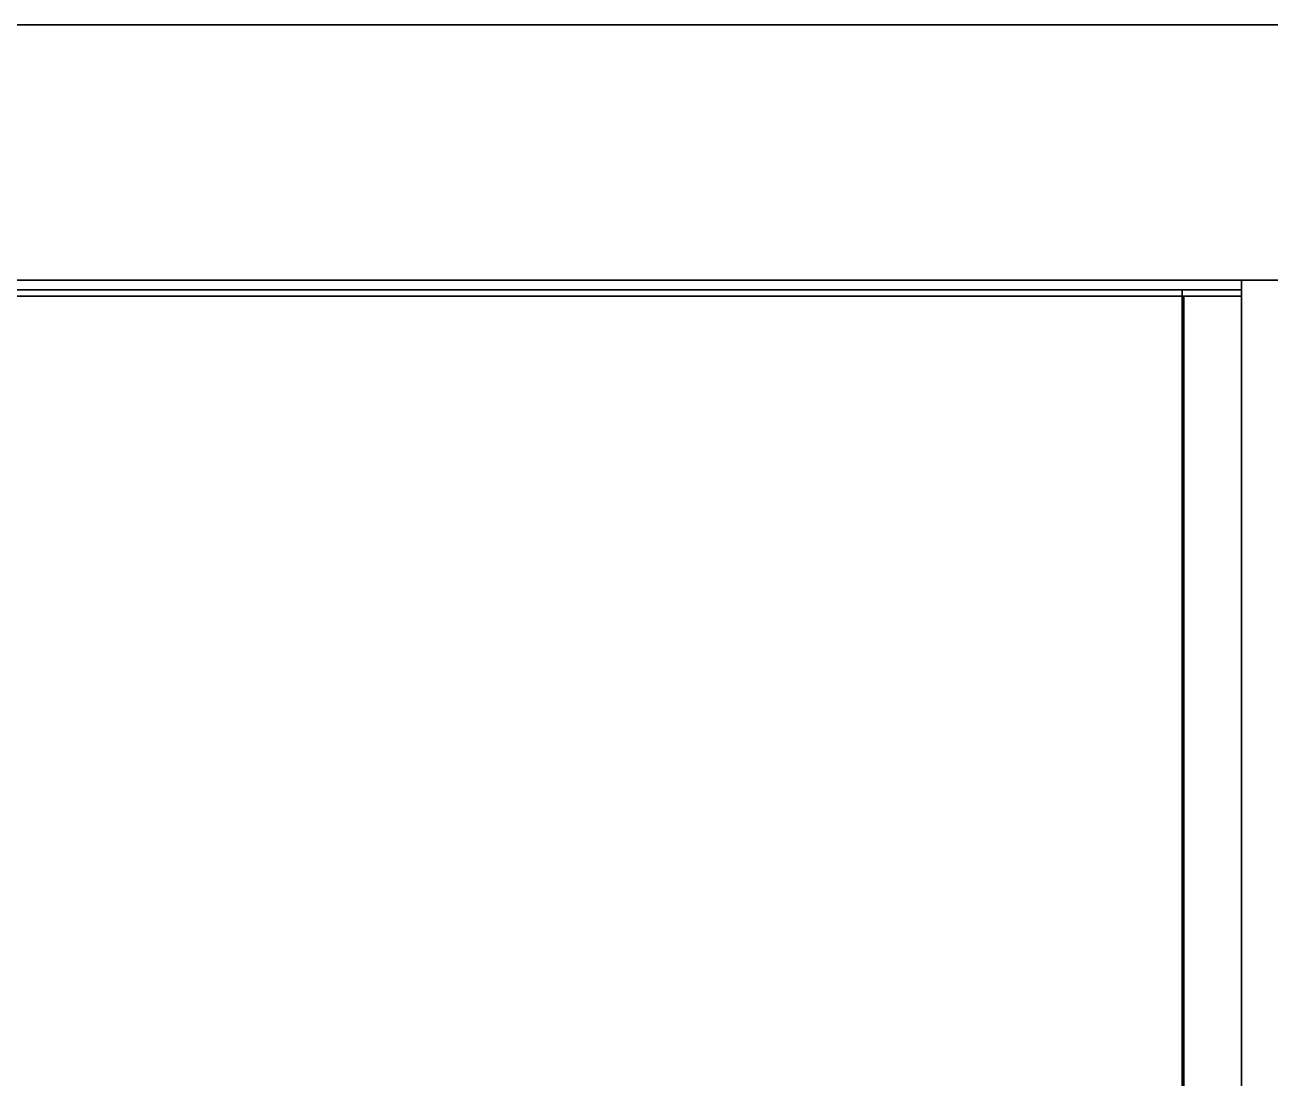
# Model space of a CAD drawing. Extents: x -80 to 3098, y -1530 to 80.
# Drawn here: x 401 to 791, y -250 to 80 of the extents above; entities that cross this region are included whole.
import ezdxf

# ---------------------------------------------------------------- set-up
doc = ezdxf.new("R2010")
doc.units = 0

# ---------------------------------------------------------------- blocks, each defined once
blk = doc.blocks.new('Kogan.lateral terminacion.Lateral Derecho1', base_point=(18, 0))
at = {"layer": 'f-Grey Extreme Matt', "color": 0}
for points in [[(0, 0), (0, 580), (0, 580, 2280), (0, 0, 2280)], [(0, 0), (0, 580), (18, 580), (18, 0)], [(0, 580), (0, 580, 2280), (18, 580, 2280), (18, 580)], [(0, 580, 2280), (0, 0, 2280), (18, 0, 2280), (18, 580, 2280)], [(18, 0), (18, 580), (18, 580, 2280), (18, 0, 2280)], [(0, 0, 2280), (0, 0), (18, 0), (18, 0, 2280)]]:
    blk.add_3dface(points, dxfattribs=at)
blk = doc.blocks.new('Kogan.lateral terminacion.Lateral Derecho')
at = {"layer": 'f-Grey Extreme Matt'}
blk.add_blockref('Kogan.lateral terminacion.Lateral Derecho1', (18, 0), dxfattribs=at)
blk = doc.blocks.new('Kogan.lateral terminacion')
at = {"layer": 'Kogan.lateral terminacion.Lateral Derecho'}
blk.add_blockref('Kogan.lateral terminacion.Lateral Derecho', (0, 0), dxfattribs=at)
blk = doc.blocks.new('Kogan.alacena 2p torre.Suelo1', base_point=(18, 18, 20))
at = {"layer": 'Blanco', "color": 0}
for points in [[(18, 18, 20), (18, 575, 20), (744, 575, 20), (744, 18, 20)], [(18, 18, 38), (18, 575, 38), (744, 575, 38), (744, 18, 38)]]:
    blk.add_3dface(points, dxfattribs=at)
at = {"layer": 'blanco', "color": 0}
for points in [[(18, 575, 38), (744, 575, 38), (744, 575, 20), (18, 575, 20)], [(744, 575, 38), (744, 18, 38), (744, 18, 20), (744, 575, 20)]]:
    blk.add_3dface(points, dxfattribs=at)
blk = doc.blocks.new('Kogan.alacena 2p torre.Suelo')
at = {"layer": 'Taladro', "extrusion": (-1, 0, 0)}
blk.add_circle((-524.92, 29, -744), 2.6, dxfattribs=at)
blk.add_circle((-524.92, 29, -744), 2.6, dxfattribs=at)
blk.add_circle((-524.92, 29, -744), 2.6, dxfattribs=at)
at = {"layer": 'Blanco'}
blk.add_blockref('Kogan.alacena 2p torre.Suelo1', (18, 18, 20), dxfattribs=at)
blk = doc.blocks.new('Kogan.alacena 2p torre.Techo1', base_point=(744, 18, 480))
at = {"layer": 'Blanco', "color": 0}
for points in [[(744, 18, 480), (744, 575, 480), (18, 575, 480), (18, 18, 480)], [(744, 18, 462), (744, 575, 462), (18, 575, 462), (18, 18, 462)], [(744, 575, 462), (18, 575, 462), (18, 575, 480), (744, 575, 480)], [(744, 18, 462), (744, 575, 462), (744, 575, 480), (744, 18, 480)]]:
    blk.add_3dface(points, dxfattribs=at)
blk = doc.blocks.new('Kogan.alacena 2p torre.Techo')
at = {"layer": 'Taladro', "extrusion": (-1, 0, 0)}
blk.add_circle((-524.92, 471, -744), 2.6, dxfattribs=at)
blk.add_circle((-524.92, 471, -744), 2.6, dxfattribs=at)
blk.add_circle((-524.92, 471, -744), 2.6, dxfattribs=at)
at = {"layer": 'Blanco'}
blk.add_blockref('Kogan.alacena 2p torre.Techo1', (744, 18, 480), dxfattribs=at)
blk = doc.blocks.new('Kogan.alacena 2p torre.Lateral Derecho1', base_point=(762, 18, 20))
at = {"layer": 'Blanco', "color": 0}
for points in [[(744, 18, 20), (744, 575, 20), (744, 575, 480), (744, 18, 480)], [(744, 575, 20), (744, 575, 480), (762, 575, 480), (762, 575, 20)], [(762, 18, 20), (762, 575, 20), (762, 575, 480), (762, 18, 480)]]:
    blk.add_3dface(points, dxfattribs=at)
at = {"layer": 'blanco', "color": 0}
for points in [[(744, 18, 20), (744, 575, 20), (762, 575, 20), (762, 18, 20)], [(744, 575, 480), (744, 18, 480), (762, 18, 480), (762, 575, 480)]]:
    blk.add_3dface(points, dxfattribs=at)
at = {"layer": 'f-Grey Extreme Matt', "color": 0}
blk.add_3dface([(744, 18, 480), (744, 18, 20), (762, 18, 20), (762, 18, 480)], dxfattribs=at)
blk = doc.blocks.new('Kogan.alacena 2p torre.Lateral Derecho')
at = {"layer": 'Taladro', "extrusion": (1, 0, 0)}
for centre in [(541, 201.92, 744), (541, 233.92, 744), (541, 265.92, 744), (541, 297.92, 744)]:
    blk.add_circle(centre, 2.6, dxfattribs=at)
at = {"layer": 'Taladro', "extrusion": (-1, 0, 0)}
for centre, radius in [((-525, 29, -762), 4.1), ((-525, 471, -762), 4.1), ((-524.92, 29, -762), 2.6), ((-524.92, 471, -762), 2.6)]:
    blk.add_circle(centre, radius, dxfattribs=at)
at = {"layer": 'Blanco'}
blk.add_blockref('Kogan.alacena 2p torre.Lateral Derecho1', (762, 18, 20), dxfattribs=at)
blk = doc.blocks.new('Kogan.alacena 2p torre.Trasera1', base_point=(0, 580, 480))
at = {"layer": 'Blanco', "color": 0}
for points in [[(0, 580, 480), (762, 580, 480), (762, 580, 20), (0, 580, 20)], [(762, 577, 20), (0, 577, 20), (0, 580, 20), (762, 580, 20)], [(762, 577, 480), (762, 577, 20), (762, 580, 20), (762, 580, 480)], [(0, 577, 480), (762, 577, 480), (762, 577, 20), (0, 577, 20)]]:
    blk.add_3dface(points, dxfattribs=at)
at = {"layer": 'blanco', "color": 0}
blk.add_3dface([(0, 577, 480), (762, 577, 480), (762, 580, 480), (0, 580, 480)], dxfattribs=at)
blk = doc.blocks.new('Kogan.alacena 2p torre.Trasera')
at = {"layer": 'Blanco'}
blk.add_blockref('Kogan.alacena 2p torre.Trasera1', (0, 580, 480), dxfattribs=at)
blk = doc.blocks.new('Kogan.alacena 2p torre.Mobile Shelf [2]1', base_point=(18.5, 577, 241))
at = {"layer": 'Blanco', "color": 0}
for points in [[(18.5, 577, 241), (18.5, 23, 241), (743.5, 23, 241), (743.5, 577, 241)], [(18.5, 577, 259), (18.5, 23, 259), (743.5, 23, 259), (743.5, 577, 259)], [(743.5, 577, 241), (743.5, 577, 259), (18.5, 577, 259), (18.5, 577, 241)], [(743.5, 23, 241), (743.5, 23, 259), (743.5, 577, 259), (743.5, 577, 241)]]:
    blk.add_3dface(points, dxfattribs=at)
blk = doc.blocks.new('Kogan.alacena 2p torre.Mobile Shelf [2]')
at = {"layer": 'Blanco'}
blk.add_blockref('Kogan.alacena 2p torre.Mobile Shelf [2]1', (18.5, 577, 241), dxfattribs=at)
blk = doc.blocks.new('Kogan.alacena 2p torre')
at = {"layer": 'Kogan.alacena 2p torre.Lateral Derecho'}
blk.add_blockref('Kogan.alacena 2p torre.Lateral Derecho', (0, 0), dxfattribs=at)
at = {"layer": 'Kogan.alacena 2p torre.Mobile Shelf [2]'}
blk.add_blockref('Kogan.alacena 2p torre.Mobile Shelf [2]', (0, 0), dxfattribs=at)
at = {"layer": 'Kogan.alacena 2p torre.Suelo'}
blk.add_blockref('Kogan.alacena 2p torre.Suelo', (0, 0), dxfattribs=at)
at = {"layer": 'Kogan.alacena 2p torre.Techo'}
blk.add_blockref('Kogan.alacena 2p torre.Techo', (0, 0), dxfattribs=at)
at = {"layer": 'Kogan.alacena 2p torre.Trasera'}
blk.add_blockref('Kogan.alacena 2p torre.Trasera', (0, 0), dxfattribs=at)
blk = doc.blocks.new('Kogan.piso terminacion a heladera.Suelo1')
at = {"layer": 'f-Grey Extreme Matt', "color": 0}
for points in [[(0, 0), (0, 560), (782, 560), (782, 0)], [(0, 0, 18), (0, 560, 18), (782, 560, 18), (782, 0, 18)], [(0, 560, 18), (782, 560, 18), (782, 560), (0, 560)]]:
    blk.add_3dface(points, dxfattribs=at)
blk = doc.blocks.new('Kogan.piso terminacion a heladera.Suelo')
at = {"layer": 'f-Grey Extreme Matt'}
blk.add_blockref('Kogan.piso terminacion a heladera.Suelo1', (0, 0), dxfattribs=at)
blk = doc.blocks.new('Kogan.piso terminacion a heladera')
at = {"layer": 'Kogan.piso terminacion a heladera.Suelo'}
blk.add_blockref('Kogan.piso terminacion a heladera.Suelo', (0, 0), dxfattribs=at)
blk = doc.blocks.new('Kogan.Muro 1', base_point=(3018, -1416, 2396))
at = {"color": 0}
for points, invisible_edges in [([(3018, 0, 2396), (-80, 80, 2396), (0, 0, 2396), (3018, 0, 2396)], 11), ([(3098, 80, 2396), (-80, 80, 2396), (3018, 0, 2396), (3098, 80, 2396)], 14), ([(-80, 80), (3098, 80), (0, 0), (-80, 80)], 14), ([(0, 0), (3098, 80), (3018, 0), (0, 0)], 11)]:
    blk.add_3dface(points, dxfattribs=dict(at, invisible_edges=invisible_edges))
for points in [[(3098, 80), (3098, 80, 2396), (-80, 80, 2396), (-80, 80)], [(0, 0), (0, 0, 2396), (3018, 0, 2396), (3018, 0)]]:
    blk.add_3dface(points, dxfattribs=at)

msp = doc.modelspace()

# ---------------------------------------------------------------- block references
for name, p in [('Kogan.Muro 1', (3018, -1416, 2396)), ('Kogan.alacena 2p torre', (20, -580, 1900)), ('Kogan.piso terminacion a heladera', (20, -560, 1900)), ('Kogan.lateral terminacion', (782, -580, 100))]:
    msp.add_blockref(name, p)

doc.saveas('drawing.dxf')
